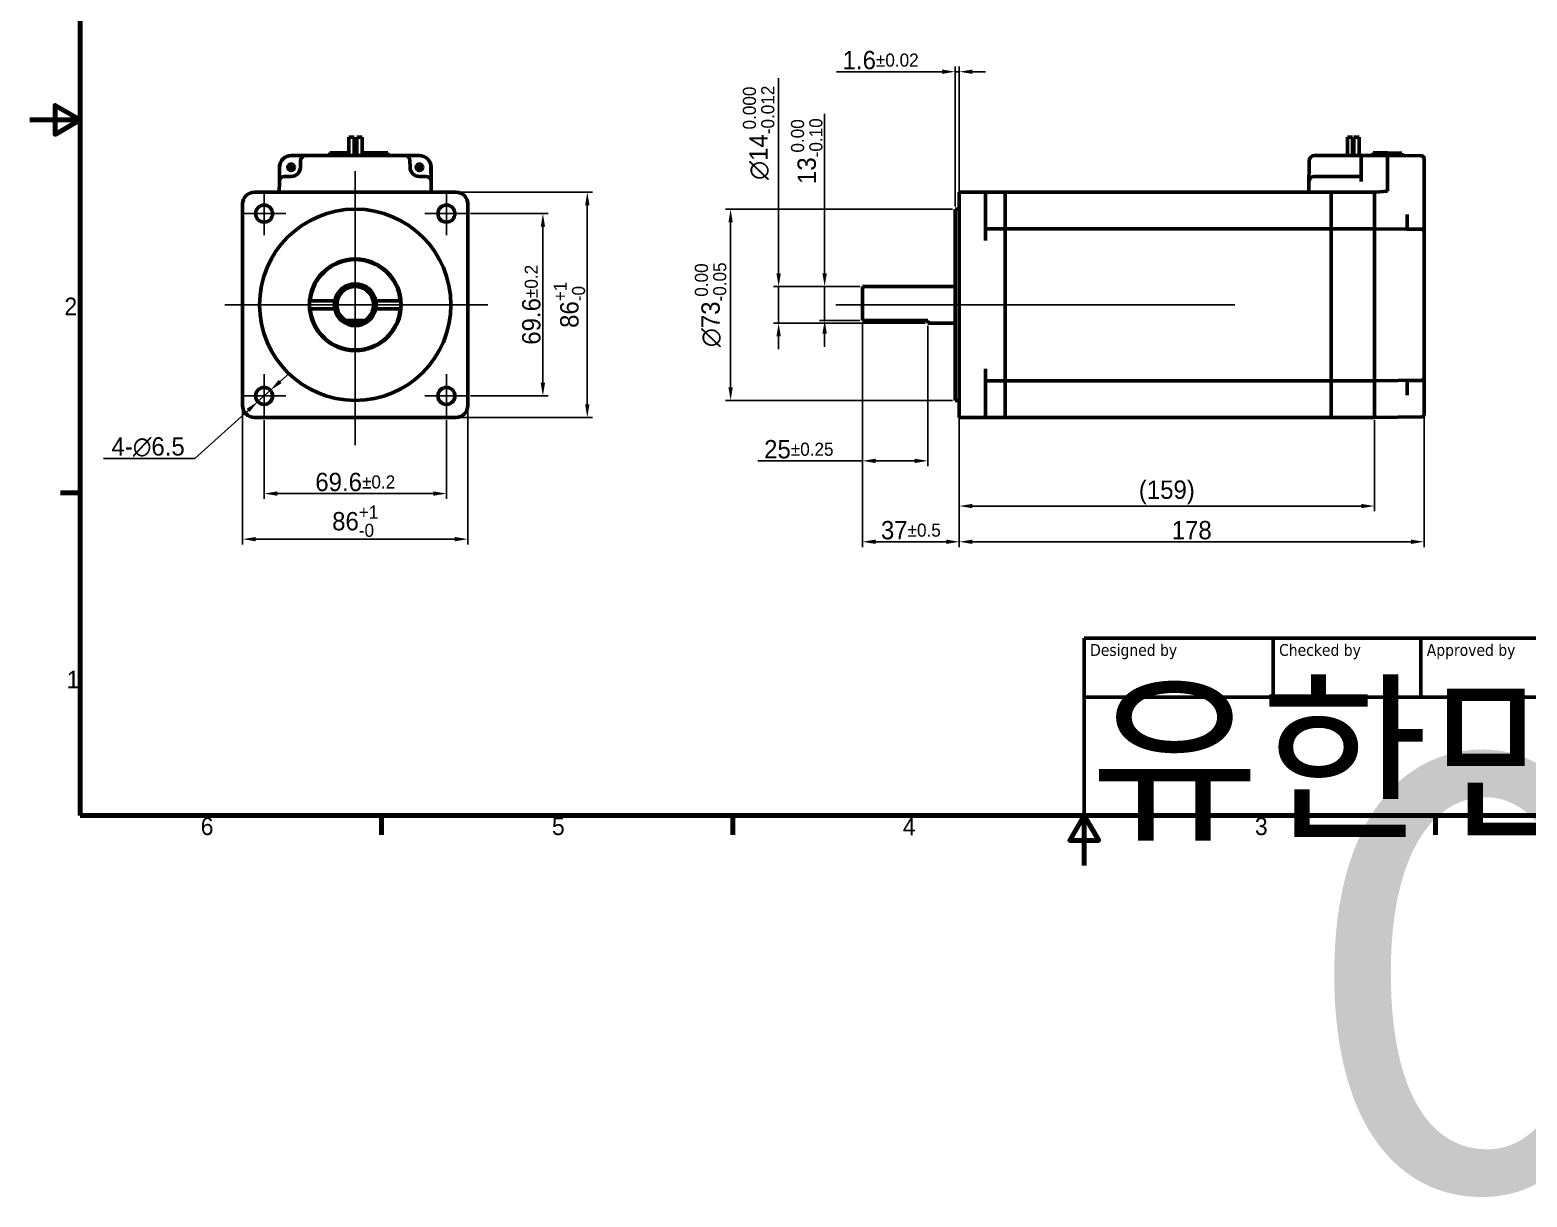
# Model space of a CAD drawing. Header units: millimetres. Extents: x 933 to 3019, y -139 to 594.
# Drawn here: x 933 to 1505, y -102 to 344 of the extents above; entities that cross this region are included whole.
import ezdxf
from ezdxf.enums import TextEntityAlignment as Align

# ---------------------------------------------------------------- set-up
doc = ezdxf.new("R2018")
doc.units = ezdxf.units.MM
doc.header["$LTSCALE"] = 2
doc.layers.get('0').update_dxf_attribs({"lineweight": 25})
for name, color, linetype, lineweight in [('경계(ISO)', 7, 'Continuous', 70), ('외형선(ISO)', 7, 'Continuous', 50), ('제목(ISO)', 7, 'Continuous', 50), ('중심 표식(ISO)', 7, 'Continuous', 25), ('중심선(ISO)', 7, 'Continuous', 25), ('치수(ISO)', 7, 'Continuous', 25)]:
    doc.layers.add(name, color=color, linetype=linetype, lineweight=lineweight)
doc.styles.get("Standard").update_dxf_attribs({"font": ''})
doc.styles.add('레이블 텍스트 (ISO)', font='')
doc.styles.add('텍스트 스타일41', font='')
doc.styles.get('Standard').set_extended_font_data('Gulim')
doc.styles.get('레이블 텍스트 (ISO)').set_extended_font_data('Gulim')
doc.styles.get('텍스트 스타일41').set_extended_font_data('Tahoma')
doc.dimstyles.new('기본값 (ISO)', dxfattribs={"dimscale": 2, "dimtxt": 3.5, "dimasz": 2.5, "dimexe": 1, "dimexo": 0.5, "dimgap": 0.4, "dimtad": 1, "dimdsep": 46, "dimtxsty": '레이블 텍스트 (ISO)', "dimcen": 0.09, "dimdle": 10, "dimclrd": 256, "dimclre": 256, "dimclrt": 6, "dimazin": 2, "dimtfac": 0.714286, "dimtmove": 0, "dimatfit": 3, "dimfxl": 1, "dimtolj": 1, "dimtzin": 0, "dimlwd": -1, "dimlwe": -1, "dimarcsym": 0})

# ---------------------------------------------------------------- blocks, each defined once
blk = doc.blocks.new('*D12')
at = {"layer": 'Defpoints', "color": 0}
for p in [(1251.17, 232.88), (1276.17, 231.88), (1276.17, 179.29)]:
    blk.add_point(p, dxfattribs=at)
at = {"layer": '치수(ISO)'}
for p, q in [((1251.17, 231.88), (1251.17, 177.29)), ((1276.17, 230.88), (1276.17, 177.29)), ((1251.17, 179.29), (1211.25, 179.29)), ((1256.17, 179.29), (1271.17, 179.29))]:
    blk.add_line(p, q, dxfattribs=at)
for points in [[(1256.17, 180.12), (1256.17, 178.45), (1251.17, 179.29)], [(1271.17, 178.45), (1271.17, 180.12), (1276.17, 179.29)]]:
    blk.add_solid(points, dxfattribs=at)
at = {"layer": '치수(ISO)', "color": 0, "insert": (1226.89, 183.68), "char_height": 7, "attachment_point": 5, "style": '레이블 텍스트 (ISO)'}
blk.add_mtext('\\A1;25{\\H5.000000;%%p0.25}', dxfattribs=at)
blk = doc.blocks.new('*D13')
at = {"layer": 'Defpoints', "color": 0}
for p in [(1014.48, 200.38), (1100.48, 200.38), (1014.48, 149.39)]:
    blk.add_point(p, dxfattribs=at)
at = {"layer": '치수(ISO)'}
for p, q in [((1014.48, 199.38), (1014.48, 147.39)), ((1100.48, 199.38), (1100.48, 147.39)), ((1095.48, 149.39), (1019.48, 149.39))]:
    blk.add_line(p, q, dxfattribs=at)
for points in [[(1019.48, 150.22), (1019.48, 148.55), (1014.48, 149.39)], [(1095.48, 148.55), (1095.48, 150.22), (1100.48, 149.39)]]:
    blk.add_solid(points, dxfattribs=at)
at = {"layer": '치수(ISO)', "color": 0, "insert": (1057.48, 156.24), "char_height": 7, "attachment_point": 5, "style": '레이블 텍스트 (ISO)'}
blk.add_mtext('\\A1;86{\\H5.000000;\\S+1^ -0;}', dxfattribs=at)
blk = doc.blocks.new('*D14')
at = {"layer": 'Defpoints', "color": 0}
for p in [(1219.17, 245.88), (1251.17, 245.88), (1276.17, 231.88)]:
    blk.add_point(p, dxfattribs=at)
at = {"layer": '치수(ISO)'}
for p, q in [((1219.17, 250.88), (1219.17, 325.39)), ((1250.17, 245.88), (1217.17, 245.88)), ((1219.17, 231.88), (1219.17, 245.88)), ((1275.17, 231.88), (1217.17, 231.88)), ((1219.17, 226.88), (1219.17, 221.88))]:
    blk.add_line(p, q, dxfattribs=at)
for points in [[(1218.34, 250.88), (1220.01, 250.88), (1219.17, 245.88)], [(1220.01, 226.88), (1218.34, 226.88), (1219.17, 231.88)]]:
    blk.add_solid(points, dxfattribs=at)
at = {"layer": '치수(ISO)', "color": 0, "insert": (1211.51, 304.56), "char_height": 7, "attachment_point": 5, "rotation": 90, "style": '레이블 텍스트 (ISO)'}
blk.add_mtext('\\A1;{\\fAIGDT|b0|i0;\\ln}\\fGulim|b0|i0;14{\\H5.000000;\\S 0.000^ -0.012;}', dxfattribs=at)
blk = doc.blocks.new('*D16')
at = {"layer": 'Defpoints', "color": 0}
for p in [(1022.68, 195.83), (1092.28, 195.83), (1092.28, 166.79)]:
    blk.add_point(p, dxfattribs=at)
at = {"layer": '치수(ISO)'}
for p, q in [((1022.68, 194.83), (1022.68, 164.79)), ((1092.28, 194.83), (1092.28, 164.79)), ((1027.68, 166.79), (1087.28, 166.79))]:
    blk.add_line(p, q, dxfattribs=at)
for points in [[(1027.68, 167.62), (1027.68, 165.95), (1022.68, 166.79)], [(1087.28, 165.95), (1087.28, 167.62), (1092.28, 166.79)]]:
    blk.add_solid(points, dxfattribs=at)
at = {"layer": '치수(ISO)', "color": 0, "insert": (1057.48, 171.18), "char_height": 7, "attachment_point": 5, "style": '레이블 텍스트 (ISO)'}
blk.add_mtext('\\A1;69.6{\\H5.000000;%%p0.2}', dxfattribs=at)
blk = doc.blocks.new('*D17')
at = {"layer": 'Defpoints', "color": 0}
for p in [(1100.53, 273.68), (1100.53, 204.08), (1129.14, 204.08)]:
    blk.add_point(p, dxfattribs=at)
at = {"layer": '치수(ISO)'}
for p, q in [((1101.53, 273.68), (1131.14, 273.68)), ((1129.14, 268.68), (1129.14, 209.08)), ((1101.53, 204.08), (1131.14, 204.08))]:
    blk.add_line(p, q, dxfattribs=at)
for points in [[(1129.97, 268.68), (1128.3, 268.68), (1129.14, 273.68)], [(1128.3, 209.08), (1129.97, 209.08), (1129.14, 204.08)]]:
    blk.add_solid(points, dxfattribs=at)
at = {"layer": '치수(ISO)', "color": 0, "insert": (1124.75, 238.88), "char_height": 7, "attachment_point": 5, "rotation": 90, "style": '레이블 텍스트 (ISO)'}
blk.add_mtext('\\A1;69.6{\\H5.000000;%%p0.2}', dxfattribs=at)
blk = doc.blocks.new('*D18')
at = {"layer": 'Defpoints', "color": 0}
for p in [(1095.98, 281.88), (1095.98, 195.88), (1146.1, 195.88)]:
    blk.add_point(p, dxfattribs=at)
at = {"layer": '치수(ISO)'}
for p, q in [((1096.98, 281.88), (1148.1, 281.88)), ((1146.1, 276.88), (1146.1, 200.88)), ((1096.98, 195.88), (1148.1, 195.88))]:
    blk.add_line(p, q, dxfattribs=at)
for points in [[(1146.93, 276.88), (1145.27, 276.88), (1146.1, 281.88)], [(1145.27, 200.88), (1146.93, 200.88), (1146.1, 195.88)]]:
    blk.add_solid(points, dxfattribs=at)
at = {"layer": '치수(ISO)', "color": 0, "insert": (1139.25, 238.88), "char_height": 7, "attachment_point": 5, "rotation": 90, "style": '레이블 텍스트 (ISO)'}
blk.add_mtext('\\A1;86{\\H5.000000;\\S+1^ -0;}', dxfattribs=at)
blk = doc.blocks.new('*D19')
at = {"layer": 'Defpoints', "color": 0}
for p in [(1286.57, 275.39), (1200.83, 202.36), (1286.57, 202.36)]:
    blk.add_point(p, dxfattribs=at)
at = {"layer": '치수(ISO)'}
for p, q in [((1285.57, 275.39), (1198.83, 275.39)), ((1200.83, 270.39), (1200.83, 207.36)), ((1285.57, 202.36), (1198.83, 202.36))]:
    blk.add_line(p, q, dxfattribs=at)
for points in [[(1201.66, 270.39), (1200, 270.39), (1200.83, 275.39)], [(1200, 207.36), (1201.66, 207.36), (1200.83, 202.36)]]:
    blk.add_solid(points, dxfattribs=at)
at = {"layer": '치수(ISO)', "color": 0, "insert": (1193.17, 238.88), "char_height": 7, "attachment_point": 5, "rotation": 90, "style": '레이블 텍스트 (ISO)'}
blk.add_mtext('\\A1;{\\fAIGDT|b0|i0;\\ln}\\fGulim|b0|i0;73{\\H5.000000;\\S 0.00^ -0.05;}', dxfattribs=at)
blk = doc.blocks.new('*D20')
at = {"layer": 'Defpoints', "color": 0}
for p in [(1251.17, 245.88), (1236.73, 232.88), (1251.17, 232.88)]:
    blk.add_point(p, dxfattribs=at)
at = {"layer": '치수(ISO)'}
for p, q in [((1236.73, 250.88), (1236.73, 311.79)), ((1250.17, 245.88), (1234.73, 245.88)), ((1236.73, 245.88), (1236.73, 232.88)), ((1250.17, 232.88), (1234.73, 232.88)), ((1236.73, 227.88), (1236.73, 222.88))]:
    blk.add_line(p, q, dxfattribs=at)
for points in [[(1235.9, 250.88), (1237.57, 250.88), (1236.73, 245.88)], [(1237.57, 227.88), (1235.9, 227.88), (1236.73, 232.88)]]:
    blk.add_solid(points, dxfattribs=at)
at = {"layer": '치수(ISO)', "color": 0, "insert": (1229.88, 297.54), "char_height": 7, "attachment_point": 5, "rotation": 90, "style": '레이블 텍스트 (ISO)'}
blk.add_mtext('\\A1;13{\\H5.000000;\\S 0.00^ -0.10;}', dxfattribs=at)
blk = doc.blocks.new('*D21')
at = {"layer": 'Defpoints', "color": 0}
for p in [(1288.17, 327.87), (1286.57, 275.39), (1288.17, 277.38)]:
    blk.add_point(p, dxfattribs=at)
at = {"layer": '치수(ISO)'}
for p, q in [((1281.57, 327.87), (1241.27, 327.87)), ((1286.57, 276.39), (1286.57, 329.87)), ((1286.57, 327.87), (1288.17, 327.87)), ((1288.17, 278.38), (1288.17, 329.87)), ((1293.17, 327.87), (1298.17, 327.87))]:
    blk.add_line(p, q, dxfattribs=at)
for points in [[(1281.57, 327.04), (1281.57, 328.71), (1286.57, 327.87)], [(1293.17, 328.71), (1293.17, 327.04), (1288.17, 327.87)]]:
    blk.add_solid(points, dxfattribs=at)
at = {"layer": '치수(ISO)', "color": 0, "insert": (1258.13, 332.27), "char_height": 7, "attachment_point": 5, "style": '레이블 텍스트 (ISO)'}
blk.add_mtext('\\A1;1.6{\\H5.000000;%%p0.02}', dxfattribs=at)
blk = doc.blocks.new('*D22')
at = {"layer": 'Defpoints', "color": 0}
for p in [(1288.17, 195.88), (1446.67, 195.88), (1446.67, 162.03)]:
    blk.add_point(p, dxfattribs=at)
at = {"layer": '치수(ISO)'}
for p, q in [((1288.17, 194.88), (1288.17, 160.03)), ((1446.67, 194.88), (1446.67, 160.03)), ((1293.17, 162.03), (1441.67, 162.03))]:
    blk.add_line(p, q, dxfattribs=at)
for points in [[(1293.17, 162.86), (1293.17, 161.19), (1288.17, 162.03)], [(1441.67, 161.19), (1441.67, 162.86), (1446.67, 162.03)]]:
    blk.add_solid(points, dxfattribs=at)
at = {"layer": '치수(ISO)', "color": 0, "insert": (1367.42, 167.23), "char_height": 7, "attachment_point": 5, "style": '레이블 텍스트 (ISO)'}
blk.add_mtext('\\A1;(159)', dxfattribs=at)
blk = doc.blocks.new('*D23')
at = {"layer": 'Defpoints', "color": 0}
for p in [(1288.17, 200.38), (1465.67, 197.03), (1465.67, 148.39)]:
    blk.add_point(p, dxfattribs=at)
at = {"layer": '치수(ISO)'}
for p, q in [((1288.17, 199.38), (1288.17, 146.39)), ((1465.67, 196.03), (1465.67, 146.39)), ((1293.17, 148.39), (1460.67, 148.39))]:
    blk.add_line(p, q, dxfattribs=at)
for points in [[(1293.17, 149.22), (1293.17, 147.56), (1288.17, 148.39)], [(1460.67, 147.56), (1460.67, 149.22), (1465.67, 148.39)]]:
    blk.add_solid(points, dxfattribs=at)
at = {"layer": '치수(ISO)', "color": 0, "insert": (1376.92, 152.79), "char_height": 7, "attachment_point": 5, "style": '레이블 텍스트 (ISO)'}
blk.add_mtext('\\A1;178', dxfattribs=at)
blk = doc.blocks.new('*D24')
at = {"layer": 'Defpoints', "color": 0}
for p in [(1251.17, 232.88), (1288.17, 200.38), (1288.17, 148.39)]:
    blk.add_point(p, dxfattribs=at)
at = {"layer": '치수(ISO)'}
for p, q in [((1251.17, 231.88), (1251.17, 146.39)), ((1288.17, 199.38), (1288.17, 146.39)), ((1256.17, 148.39), (1283.17, 148.39))]:
    blk.add_line(p, q, dxfattribs=at)
for points in [[(1256.17, 149.22), (1256.17, 147.56), (1251.17, 148.39)], [(1283.17, 147.56), (1283.17, 149.22), (1288.17, 148.39)]]:
    blk.add_solid(points, dxfattribs=at)
at = {"layer": '치수(ISO)', "color": 0, "insert": (1269.67, 152.78), "char_height": 7, "attachment_point": 5, "style": '레이블 텍스트 (ISO)'}
blk.add_mtext('\\A1;37{\\H5.000000;%%p0.5}', dxfattribs=at)
blk = doc.blocks.new('*D25')
at = {"layer": 'Defpoints', "color": 0}
for p in [(1025.09, 206.25), (1020.27, 201.9)]:
    blk.add_point(p, dxfattribs=at)
at = {"layer": '치수(ISO)'}
for p, q in [((1028.81, 209.6), (1032.52, 212.95)), ((1025.09, 206.25), (1020.27, 201.9)), ((1016.55, 198.55), (996.19, 180.18)), ((961.38, 180.18), (996.19, 180.18))]:
    blk.add_line(p, q, dxfattribs=at)
for points in [[(1028.25, 210.22), (1029.37, 208.98), (1025.09, 206.25)], [(1017.11, 197.93), (1016, 199.17), (1020.27, 201.9)]]:
    blk.add_solid(points, dxfattribs=at)
at = {"layer": '치수(ISO)', "color": 0, "insert": (978.38, 184.57), "char_height": 7, "attachment_point": 5, "style": '레이블 텍스트 (ISO)'}
blk.add_mtext('\\A1;\\fGulim|b0|i0;4-∅6.5', dxfattribs=at)
blk = doc.blocks.new('경계 Default Border')
at = {"layer": '경계(ISO)'}
for p, q in [((10, 74.25), (6.1, 74.25)), ((70, 10), (70, 6.1)), ((140, 10), (140, 6.1)), ((280, 10), (280, 6.1))]:
    blk.add_line(p, q, dxfattribs=at)
at = {"layer": '경계(ISO)', "flags": 128}
for points in [[(10, 10), (10, 287), (410, 287), (410, 10), (10, 10)], [(0, 148.5), (10, 148.5), (5, 151.39), (5, 145.61), (10, 148.5)], [(210, 0), (210, 10), (207.11, 5), (212.89, 5), (210, 10)]]:
    blk.add_lwpolyline(points, dxfattribs=at)
at = {"layer": '경계(ISO)', "char_height": 3.5, "attachment_point": 7}
for s, insert in [('2', (6.86, 109.62)), ('1', (7.32, 35.29)), ('6', (34.01, 6.02)), ('5', (103.98, 6.02)), ('4', (173.88, 6.02)), ('3', (244.01, 6.02))]:
    blk.add_mtext(s, dxfattribs=dict(at, insert=insert))
blk = doc.blocks.new('제목 블록 ISO')
at = {"layer": '제목(ISO)'}
for p, q in [((270.07, 130), (100.07, 130)), ((100.07, 130), (100.07, 100)), ((132.07, 120), (132.07, 130)), ((157.07, 120), (157.07, 130)), ((100.07, 120), (270.07, 120)), ((100.07, 100), (270.07, 100))]:
    blk.add_line(p, q, dxfattribs=at)
at = {"layer": '제목(ISO)', "style": '텍스트 스타일41'}
for s, p in [('Designed by', (101.07, 129)), ('Checked by', (133.07, 129)), ('Approved by', (158.07, 129))]:
    blk.add_text(s, height=2, dxfattribs=at).set_placement(p, align=Align.TOP_LEFT)
at = {"layer": '제목(ISO)', "lineweight": 30, "flags": 104}
for tag, p in [('CHECKED_BY', (133.07, 121)), ('ENG_APPROVED_BY', (158.07, 121)), ('AUTHOR', (101.07, 121)), ('CREATION_DATE', (221.07, 121))]:
    blk.add_attdef(tag, text='', height=2.5, dxfattribs=at).set_placement(p, align=Align.BOTTOM_LEFT)
blk.add_attdef('ENG_APPROVAL_DATE', text='', height=2.5, dxfattribs=at).set_placement((196.07, 121), align=Align.BOTTOM_RIGHT)
for tag, p in [('TITLE', (222.57, 115)), ('COMPANY', (137.41, 109.96)), ('REVISION_NUMBER', (242.57, 103.5))]:
    blk.add_attdef(tag, text='', height=3.5, dxfattribs=at).set_placement(p, align=Align.MIDDLE_CENTER)
blk.add_attdef('PART_NUMBER', text='', height=3.5, dxfattribs=at).set_placement((176.07, 105), align=Align.MIDDLE_LEFT)

msp = doc.modelspace()

# ---------------------------------------------------------------- linework, layer by layer
at = {"layer": '외형선(ISO)'}
for p, q in [((1055.072, 302.8753), (1057.072, 302.8753)), ((1055.072, 295.8753), (1055.072, 302.8753)), ((1057.072, 295.8753), (1057.072, 302.8753)), ((1058.072, 302.8753), (1060.072, 302.8753)), ((1058.072, 295.8753), (1058.072, 302.8753)), ((1060.072, 295.8753), (1060.072, 302.8753)), ((1436.3679, 302.8753), (1438.3679, 302.8753)), ((1436.3679, 295.8753), (1436.3679, 302.8753)), ((1438.3679, 295.8753), (1438.3679, 302.8753)), ((1438.8679, 302.8753), (1440.8679, 302.8753)), ((1438.8679, 295.8753), (1438.8679, 302.8753)), ((1440.8679, 295.8753), (1440.8679, 302.8753)), ((1033.0245, 295.8753), (1033.0641, 295.8753)), ((1033.0641, 295.8753), (1038.586, 295.8753)), ((1036.541, 291.3142), (1036.5863, 293.9102)), ((1038.586, 295.8753), (1076.376, 295.8753)), ((1047.6946, 295.8753), (1047.712, 296.8753)), ((1055.072, 296.8753), (1047.712, 296.8753)), ((1057.072, 296.8753), (1058.072, 296.8753)), ((1069.962, 296.8753), (1060.072, 296.8753)), ((1069.9795, 295.8753), (1069.962, 296.8753)), ((1076.376, 295.8753), (1081.8979, 295.8753)), ((1078.3757, 293.9102), (1078.421, 291.3142)), ((1081.8979, 295.8753), (1081.9375, 295.8753)), ((1421.7554, 291.2968), (1421.778, 293.8927)), ((1423.778, 295.8753), (1441.6732, 295.8753)), ((1451.6732, 295.8753), (1441.6732, 295.8753)), ((1441.6732, 291.4146), (1441.6732, 295.8753)), ((1446.1732, 296.8753), (1446.1557, 295.8753)), ((1451.6732, 296.8753), (1446.1732, 296.8753)), ((1457.1732, 296.8273), (1451.6732, 296.8753)), ((1451.6732, 295.8753), (1451.6732, 296.8753)), ((1451.6732, 291.3755), (1451.6732, 295.8753)), ((1464.6819, 295.7618), (1451.6732, 295.8753)), ((1457.1732, 295.8273), (1457.1732, 296.8273)), ((1465.6732, 291.2619), (1465.6732, 294.7618)), ((1028.481, 281.8753), (1028.5161, 285.8927)), ((1028.5161, 285.8927), (1028.5643, 291.4146)), ((1028.5246, 286.8753), (1028.5246, 291.3755)), ((1030.516, 287.8753), (1033.0416, 287.8753)), ((1081.9204, 287.8753), (1084.446, 287.8753)), ((1086.3978, 291.4146), (1086.4459, 285.8927)), ((1086.4374, 291.3755), (1086.4374, 286.8753)), ((1086.4459, 285.8927), (1086.481, 281.8753)), ((1421.6732, 281.8753), (1421.7082, 285.8927)), ((1421.7082, 285.8927), (1421.7554, 291.2968)), ((1423.7081, 287.8753), (1441.6732, 287.8753)), ((1441.6732, 291.4146), (1441.6732, 285.8927)), ((1451.6732, 291.3755), (1451.6732, 286.8753)), ((1451.6732, 286.8753), (1451.6732, 282.3127)), ((1465.6732, 291.2619), (1465.6732, 273.7179)), ((1095.981, 281.8753), (1018.981, 281.8753)), ((1288.1732, 277.3753), (1288.1732, 281.8753)), ((1288.1732, 281.8753), (1298.1732, 281.8753)), ((1298.1732, 281.8753), (1298.1732, 277.3753)), ((1298.1732, 281.8753), (1305.6732, 281.8753)), ((1305.6732, 277.3753), (1305.6732, 281.8753)), ((1305.6732, 281.8753), (1421.6732, 281.8753)), ((1305.6732, 281.8753), (1305.6732, 277.3753)), ((1421.6732, 281.8753), (1423.6731, 281.8753)), ((1446.2365, 281.8753), (1423.6731, 281.8753)), ((1430.1732, 281.8753), (1430.1732, 277.3753)), ((1430.1732, 277.3753), (1430.1732, 281.8753)), ((1446.2365, 281.8753), (1446.6732, 281.8753)), ((1447.1081, 281.9133), (1446.6732, 281.8753)), ((1446.6732, 273.8751), (1446.6732, 281.8753)), ((1451.6732, 282.3127), (1447.1081, 281.9133)), ((1014.481, 277.3753), (1014.481, 200.3753)), ((1100.481, 200.3753), (1100.481, 277.3753)), ((1286.5732, 202.3628), (1286.5732, 275.3878)), ((1288.1732, 275.3878), (1286.5732, 275.3878)), ((1288.1732, 200.3753), (1288.1732, 277.3753)), ((1298.1732, 277.3753), (1298.1732, 263.3753)), ((1305.6732, 273.8753), (1305.6732, 277.3753)), ((1305.6732, 273.8753), (1305.6732, 277.3753)), ((1430.1732, 273.8753), (1430.1732, 277.3753)), ((1430.1732, 273.8753), (1430.1732, 277.3753)), ((1446.6732, 273.8753), (1446.6732, 277.3753)), ((1305.6732, 273.8753), (1305.6732, 267.8753)), ((1305.6732, 267.8753), (1305.6732, 273.8753)), ((1430.1732, 267.8753), (1430.1732, 273.8753)), ((1430.1732, 273.8753), (1430.1732, 267.8753)), ((1446.6732, 267.8753), (1446.6732, 273.8753)), ((1459.1732, 267.7797), (1459.1732, 273.364)), ((1465.6732, 273.7179), (1465.6732, 273.3613)), ((1465.6732, 273.3613), (1465.6732, 272.6033)), ((1465.6732, 272.6033), (1465.6732, 267.4149)), ((1298.1732, 267.8753), (1305.6732, 267.8753)), ((1305.6732, 263.3753), (1305.6732, 267.8753)), ((1305.6732, 267.8753), (1430.1732, 267.8753)), ((1305.6732, 267.8753), (1305.6732, 263.3753)), ((1305.6732, 263.3753), (1305.6732, 214.3753)), ((1305.6732, 214.3753), (1305.6732, 263.3753)), ((1430.1732, 267.8753), (1430.1732, 263.3753)), ((1430.1732, 263.3753), (1430.1732, 267.8753)), ((1430.1732, 267.8753), (1446.6732, 267.8753)), ((1430.1732, 263.3753), (1430.1732, 214.3753)), ((1430.1732, 263.3753), (1430.1732, 214.3753)), ((1446.6732, 263.3755), (1446.6732, 267.8753)), ((1464.6819, 267.7181), (1446.6732, 267.8753)), ((1446.6732, 214.3751), (1446.6732, 263.3755)), ((1446.6732, 263.3753), (1446.6732, 214.3753)), ((1465.6732, 263.2183), (1465.6732, 266.7182)), ((1465.6732, 263.2183), (1465.6732, 214.5323)), ((1251.1732, 232.8753), (1251.1732, 245.8753)), ((1286.5732, 245.8753), (1251.1732, 245.8753)), ((1040.2963, 240.3753), (1040.0956, 240.3753)), ((1040.2963, 240.3753), (1049.6229, 240.3753)), ((1065.3391, 240.3753), (1074.6657, 240.3753)), ((1074.8664, 240.3753), (1074.6657, 240.3753)), ((1040.0956, 237.3753), (1040.2963, 237.3753)), ((1040.2963, 237.3753), (1049.6229, 237.3753)), ((1065.3391, 237.3753), (1074.6657, 237.3753)), ((1074.6657, 237.3753), (1074.8664, 237.3753)), ((1061.0866, 232.8753), (1053.8755, 232.8753)), ((1276.1732, 232.8753), (1251.1732, 232.8753)), ((1276.1732, 231.8753), (1276.1732, 232.8753)), ((1286.5732, 231.8753), (1276.1732, 231.8753)), ((1298.1732, 214.3753), (1298.1732, 200.3753)), ((1305.6732, 209.8753), (1305.6732, 214.3753)), ((1305.6732, 214.3753), (1305.6732, 209.8753)), ((1430.1732, 214.3753), (1430.1732, 209.8753)), ((1430.1732, 209.8753), (1430.1732, 214.3753)), ((1446.6732, 209.8753), (1446.6732, 214.3751)), ((1465.6732, 211.0324), (1465.6732, 214.5323)), ((1305.6732, 209.8753), (1298.1732, 209.8753)), ((1305.6732, 209.8753), (1305.6732, 203.8753)), ((1430.1732, 209.8753), (1305.6732, 209.8753)), ((1305.6732, 203.8753), (1305.6732, 209.8753)), ((1430.1732, 203.8753), (1430.1732, 209.8753)), ((1430.1732, 209.8753), (1430.1732, 203.8753)), ((1446.6732, 209.8753), (1430.1732, 209.8753)), ((1446.6732, 209.8753), (1464.6819, 210.0324)), ((1446.6732, 203.8753), (1446.6732, 209.8753)), ((1459.1732, 204.3865), (1459.1732, 209.9709)), ((1465.6732, 211.022), (1465.6732, 210.3356)), ((1465.6732, 210.3356), (1465.6732, 205.1473)), ((1288.1732, 202.3628), (1286.5732, 202.3628)), ((1288.1732, 195.8753), (1288.1732, 200.3753)), ((1298.1732, 200.3753), (1298.1732, 195.8753)), ((1305.6732, 203.8753), (1305.6732, 200.3753)), ((1305.6732, 203.8753), (1305.6732, 200.3753)), ((1305.6732, 195.8753), (1305.6732, 200.3753)), ((1305.6732, 200.3753), (1305.6732, 195.8753)), ((1430.1732, 203.8753), (1430.1732, 200.3753)), ((1430.1732, 203.8753), (1430.1732, 200.3753)), ((1430.1732, 200.3753), (1430.1732, 195.8753)), ((1430.1732, 195.8753), (1430.1732, 200.3753)), ((1446.6732, 200.3751), (1446.6732, 203.8755)), ((1446.6732, 203.8753), (1446.6732, 200.3753)), ((1446.6732, 195.8753), (1446.6732, 200.3751)), ((1465.6732, 205.1473), (1465.6732, 204.3892)), ((1465.6732, 204.3892), (1465.6732, 204.0327)), ((1465.6732, 204.0327), (1465.6732, 200.5323)), ((1465.6732, 197.0324), (1465.6732, 200.5323)), ((1018.981, 195.8753), (1095.981, 195.8753)), ((1298.1732, 195.8753), (1288.1732, 195.8753)), ((1305.6732, 195.8753), (1298.1732, 195.8753)), ((1430.1732, 195.8753), (1305.6732, 195.8753)), ((1446.6732, 195.8753), (1430.1732, 195.8753)), ((1446.6732, 195.8753), (1464.6819, 196.0324))]:
    msp.add_line(p, q, dxfattribs=at)
for centre, radius in [((1032.981, 291.3753), 1.25), ((1032.981, 291.3753), 0.8373), ((1032.981, 291.3753), 0.75), ((1081.981, 291.3753), 1.25), ((1081.981, 291.3753), 0.8373), ((1081.981, 291.3753), 0.75), ((1022.681, 273.6753), 3.25), ((1057.481, 238.8753), 36.5125), ((1092.281, 273.6753), 3.25), ((1057.481, 238.8753), 17.5), ((1022.681, 204.0753), 3.25), ((1092.281, 204.0753), 3.25)]:
    msp.add_circle(centre, radius, dxfattribs=at)
for centre, radius, start, end in [((1033.0641, 291.3753), 4.5, 90, 179.5), ((1038.586, 293.8753), 2, 90, 179), ((1076.376, 293.8753), 2, 1, 90), ((1081.8979, 291.3753), 4.5, 0.5, 90), ((1423.778, 293.8753), 2, 90, 179.5), ((1464.6732, 294.7618), 1, 0, 89.5), ((1030.516, 285.8753), 2, 90, 179.5), ((1033.0416, 291.3753), 3.5, 270, 359), ((1081.9204, 291.3753), 3.5, 181, 270), ((1084.446, 285.8753), 2, 0.5, 90), ((1423.7081, 285.8753), 2, 90, 179.5), ((1018.981, 277.3753), 4.5, 90, 180), ((1095.981, 277.3753), 4.5, 0, 90), ((1446.2365, 291.8753), 10, 270, 275), ((1464.6732, 266.7182), 1, 0, 89.5), ((1057.481, 238.8753), 17.45, 4.931224, 175.068776), ((1057.481, 238.8753), 17.25, 4.988542, 175.011458), ((1048.481, 253.8753), 1.25, 212.68359, 214.976102), ((1048.481, 253.8753), 1.25, 26.951411, 29.243923), ((1066.481, 253.8753), 1.25, 150.756077, 153.048589), ((1066.481, 253.8753), 1.25, 325.023898, 327.31641), ((1057.481, 238.8753), 8, 10.806923, 169.193077), ((1057.481, 238.8753), 7, 301.002719, 238.997281), ((1057.481, 238.8753), 17.45, 175.068776, 184.931224), ((1057.481, 238.8753), 8, 169.193077, 190.806923), ((1057.481, 238.8753), 8, 349.193077, 10.806923), ((1057.481, 238.8753), 17.45, 355.068776, 4.931224), ((1057.481, 238.8753), 17.45, 184.931224, 355.068776), ((1057.481, 238.8753), 17.25, 184.988542, 355.011458), ((1057.481, 238.8753), 8, 190.806923, 349.193077), ((1057.481, 238.8753), 7, 238.997281, 301.002719), ((1048.481, 223.8753), 1.25, 145.023898, 147.31641), ((1048.481, 223.8753), 1.25, 330.756077, 333.048589), ((1066.481, 223.8753), 1.25, 206.951411, 209.243923), ((1066.481, 223.8753), 1.25, 32.68359, 34.976102), ((1464.6732, 211.0324), 1, 270.5, 0), ((1018.981, 200.3753), 4.5, 180, 270), ((1095.981, 200.3753), 4.5, 270, 0), ((1464.6732, 197.0324), 1, 270.5, 0)]:
    msp.add_arc(centre, radius, start, end, dxfattribs=at)
for centre, major_axis in [((1033.0248, 291.3751), (-3.1822, 3.1822)), ((1081.9372, 291.3751), (3.1822, 3.1822))]:
    msp.add_ellipse(centre, major_axis=major_axis, ratio=0.99992385, start_param=5.49782522, end_param=7.06854539, dxfattribs=at)
for points in [[(1459.1732, 267.7842), (1461.0098, 267.7653), (1462.8464, 267.7467), (1464.6831, 267.7285)], [(1464.6831, 210.0221), (1462.8464, 210.0038), (1461.0098, 209.9853), (1459.1732, 209.9664)]]:
    msp.add_open_spline(points, degree=3, dxfattribs=at)
for points, knots in [([(1464.6831, 267.7285), (1464.7909, 267.7274), (1464.9, 267.7084), (1465.1021, 267.638), (1465.1979, 267.5863), (1465.3664, 267.457), (1465.4411, 267.3778), (1465.5604, 267.202), (1465.6064, 267.1032), (1465.6478, 266.957), (1465.6572, 266.9121), (1465.6668, 266.8438), (1465.6692, 266.8206), (1465.6716, 266.7857), (1465.6722, 266.7741), (1465.6728, 266.7565), (1465.6729, 266.7507), (1465.6731, 266.7419), (1465.6731, 266.739), (1465.6731, 266.7339), (1465.6731, 266.7317), (1465.6732, 266.7293), (1465.6732, 266.7291), (1465.6732, 266.7288), (1465.6732, 266.7287), (1465.6732, 266.7119), (1465.6732, 266.7281), (1465.6732, 266.7273)], [0, 0, 0, 0, 0.032362141, 0.032362141, 0.064208594, 0.064208594, 0.096073209, 0.096073209, 0.127936543, 0.127936543, 0.141652982, 0.141652982, 0.148631771, 0.148631771, 0.152136666, 0.152136666, 0.153891057, 0.153891057, 0.154768492, 0.154768492, 0.155426565, 0.155426565, 0.155488259, 0.155488259, 0.155513208, 0.155513208, 0.160534139, 0.160534139, 0.160534139, 0.160534139]), ([(1465.6732, 211.022), (1465.6732, 210.987), (1465.6713, 210.9517), (1465.6639, 210.8822), (1465.6585, 210.8478), (1465.6373, 210.7484), (1465.6167, 210.684), (1465.5478, 210.526), (1465.4895, 210.4349), (1465.349, 210.2775), (1465.2651, 210.2092), (1465.0824, 210.1036), (1464.9814, 210.0649), (1464.8141, 210.0299), (1464.7485, 210.0228), (1464.6831, 210.0221)], [0, 0, 0, 0, 0.010542381, 0.010542381, 0.020969179, 0.020969179, 0.041038457, 0.041038457, 0.072687246, 0.072687246, 0.104336016, 0.104336016, 0.135984772, 0.135984772, 0.15561074, 0.15561074, 0.15561074, 0.15561074])]:
    msp.add_open_spline(points, degree=3, knots=knots, dxfattribs=at)
at = {"layer": '중심 표식(ISO)'}
for p, q in [((1057.481, 289.9199), (1057.481, 185.291)), ((1022.681, 281.9253), (1022.681, 265.4253)), ((1092.281, 281.9253), (1092.281, 265.4253)), ((1030.931, 273.6753), (1014.431, 273.6753)), ((1100.531, 273.6753), (1084.031, 273.6753)), ((1108.0718, 238.8753), (1007.6986, 238.8753)), ((1022.681, 212.3253), (1022.681, 195.8253)), ((1092.281, 212.3253), (1092.281, 195.8253)), ((1030.931, 204.0753), (1014.431, 204.0753)), ((1100.531, 204.0753), (1084.031, 204.0753))]:
    msp.add_line(p, q, dxfattribs=at)
at = {"layer": '중심선(ISO)'}
msp.add_line((1393.397, 238.8753), (1241.0433, 238.8753), dxfattribs=at)

# ---------------------------------------------------------------- block references
at = {"color": 0, "xscale": 1.9171971, "yscale": 1.9171971, "zscale": 1.9171971}
msp.add_blockref('경계 Default Border', (933.2475, 24.7513), dxfattribs=at)
at = {"color": 0}
ref = msp.add_blockref('제목 블록 ISO', (1110.1452, -181.6293), dxfattribs=dict(at, xscale=2.255526, yscale=2.255526, zscale=2.255526))
lines = msp.add_mtext('CSCAM', dxfattribs={"layer": '제목(ISO)', "insert": (1420.0872, 66.3842), "char_height": 165.50584, "attachment_point": 1})
ref.add_attrib('COMPANY', '', (1420.0872, 66.3842), dxfattribs={"flags": 104}).embed_mtext(lines)
lines = msp.add_mtext('{\\f굴림|b0|i0|c129|p50;유한민}', dxfattribs={"layer": '제목(ISO)', "insert": (1338.1144, 91.2893), "char_height": 51.590906, "attachment_point": 1})
ref.add_attrib('AUTHOR', '', (1338.1144, 91.2893), dxfattribs={"flags": 104}).embed_mtext(lines)

# ---------------------------------------------------------------- dimensions: what is measured, and where the dimension line sits
at = {"layer": '치수(ISO)'}
for base, p1, p2, angle, text, override, picture, middle in [((1219.1732, 245.8753), (1276.1732, 231.8753), (1251.1732, 245.8753), 270, '{\\fAIGDT|b0|i0;\\ln}\\fGulim|b0|i0;<>', {"dimgap": 0.4, "dimdec": 2, "dimclrt": 0, "dimtol": 1, "dimlim": 0, "dimtp": 0, "dimtm": 0.012, "dimtdec": 3, "dimtofl": 1, "dimatfit": 1}, '*D14', (1219.1732, 304.5596)), ((1200.8301, 202.3628), (1286.5732, 275.3878), (1286.5732, 202.3628), 90, '{\\fAIGDT|b0|i0;\\ln}\\fGulim|b0|i0;<>', {"dimgap": 0.4, "dimdec": 0, "dimclrt": 0, "dimtol": 1, "dimlim": 0, "dimtp": 0, "dimtm": 0.05, "dimtdec": 2, "dimtofl": 0, "dimatfit": 1}, '*D19', (1200.8301, 238.8753)), ((1446.6731519099, 162.0271877544), (1288.1731519099, 195.8752896419), (1446.6731519099, 195.8752896419), 180, '(<>)', {"dimgap": 0.4, "dimdec": 0, "dimclrt": 0, "dimtol": 0, "dimlim": 0, "dimtp": 0, "dimtm": 0, "dimtdec": 2, "dimtofl": 0, "dimatfit": 1}, '*D22', (1367.4231519099, 162.0271877544))]:
    dim = msp.add_linear_dim(base=base, p1=p1, p2=p2, angle=angle, text=text, dimstyle='기본값 (ISO)', override=override, dxfattribs=at)
    dim.commit()
    dim.dimension.update_dxf_attribs({"geometry": picture, "text_midpoint": middle, "dimtype": 160})
for base, p1, p2, angle, override, picture, middle in [((1288.1732, 327.8722), (1286.5732, 275.3878), (1288.1732, 277.3753), 180, {"dimgap": 0.4, "dimdec": 2, "dimclrt": 0, "dimtol": 1, "dimlim": 0, "dimtp": 0.02, "dimtm": 0.02, "dimtdec": 2, "dimtofl": 1, "dimatfit": 1}, '*D21', (1258.1287, 327.8722)), ((1236.7336, 232.8753), (1251.1732, 245.8753), (1251.1732, 232.8753), 90, {"dimgap": 0.4, "dimdec": 2, "dimclrt": 0, "dimtol": 1, "dimlim": 0, "dimtp": 0, "dimtm": 0.1, "dimtdec": 2, "dimtofl": 1, "dimatfit": 1}, '*D20', (1236.7336, 297.538)), ((1146.0991, 195.8753), (1095.981, 281.8753), (1095.981, 195.8753), 90, {"dimgap": 0.4, "dimdec": 2, "dimclrt": 0, "dimtol": 1, "dimlim": 0, "dimtp": 1, "dimtm": 1e-09, "dimtdec": 0, "dimtofl": 0, "dimatfit": 1}, '*D18', (1146.0991, 238.8753)), ((1129.1382, 204.0753), (1100.531, 273.6753), (1100.531, 204.0753), 90, {"dimgap": 0.4, "dimdec": 2, "dimclrt": 0, "dimtol": 1, "dimlim": 0, "dimtp": 0.2, "dimtm": 0.2, "dimtdec": 1, "dimtofl": 0, "dimatfit": 1}, '*D17', (1129.1382, 238.8753)), ((1288.1732, 148.3892), (1251.1732, 232.8753), (1288.1732, 200.3753), 180, {"dimgap": 0.4, "dimdec": 2, "dimclrt": 0, "dimtol": 1, "dimlim": 0, "dimtp": 0.5, "dimtm": 0.5, "dimtdec": 1, "dimtofl": 0, "dimatfit": 1}, '*D24', (1269.6732, 148.3892)), ((1014.481, 149.3867), (1100.481, 200.3753), (1014.481, 200.3753), 180, {"dimgap": 0.4, "dimdec": 2, "dimclrt": 0, "dimtol": 1, "dimlim": 0, "dimtp": 1, "dimtm": 1e-09, "dimtdec": 0, "dimtofl": 0, "dimatfit": 1}, '*D13', (1057.481, 149.3867)), ((1465.6731519099, 148.3892427056), (1288.1731519099, 200.3752896419), (1465.6731519099, 197.0324113405), 180, {"dimgap": 0.4, "dimdec": 0, "dimclrt": 0, "dimtol": 0, "dimlim": 0, "dimtp": 0, "dimtm": 0, "dimtdec": 2, "dimtofl": 0, "dimatfit": 1}, '*D23', (1376.9231519099, 148.3892427056)), ((1092.281, 166.7882), (1022.681, 195.8253), (1092.281, 195.8253), 180, {"dimgap": 0.4, "dimdec": 2, "dimclrt": 0, "dimtol": 1, "dimlim": 0, "dimtp": 0.2, "dimtm": 0.2, "dimtdec": 1, "dimtofl": 0, "dimatfit": 1}, '*D16', (1057.481, 166.7882))]:
    dim = msp.add_linear_dim(base=base, p1=p1, p2=p2, angle=angle, dimstyle='기본값 (ISO)', override=override, dxfattribs=at)
    dim.commit()
    dim.dimension.update_dxf_attribs({"geometry": picture, "text_midpoint": middle, "dimtype": 160})
dim = msp.add_linear_dim(base=(1276.1732, 179.2875), p1=(1251.1732, 232.8753), p2=(1276.1732, 231.8753), dimstyle='기본값 (ISO)', override={"dimgap": 0.4, "dimdec": 2, "dimclrt": 0, "dimtol": 1, "dimlim": 0, "dimtp": 0.25, "dimtm": 0.25, "dimtdec": 2, "dimtofl": 0, "dimatfit": 2}, dxfattribs=at)
dim.commit()
dim.dimension.update_dxf_attribs({"geometry": '*D12', "text_midpoint": (1226.886, 179.2875), "dimtype": 160})
dim = msp.add_diameter_dim_2p(p1=(1025.0944, 206.252), p2=(1020.2676, 201.8986), text='\\fGulim|b0|i0;4-<>', dimstyle='기본값 (ISO)', override={"dimgap": 0.4, "dimtih": 1, "dimtoh": 1, "dimdec": 2, "dimlfac": 1, "dimclrt": 0, "dimtol": 0, "dimlim": 0, "dimtp": 0, "dimtm": 0, "dimtdec": 2, "dimatfit": 2}, dxfattribs=at)
dim.commit()
dim.dimension.update_dxf_attribs({"geometry": '*D25', "text_midpoint": (978.3829, 180.1783), "dimtype": 163})

doc.saveas('drawing.dxf')
